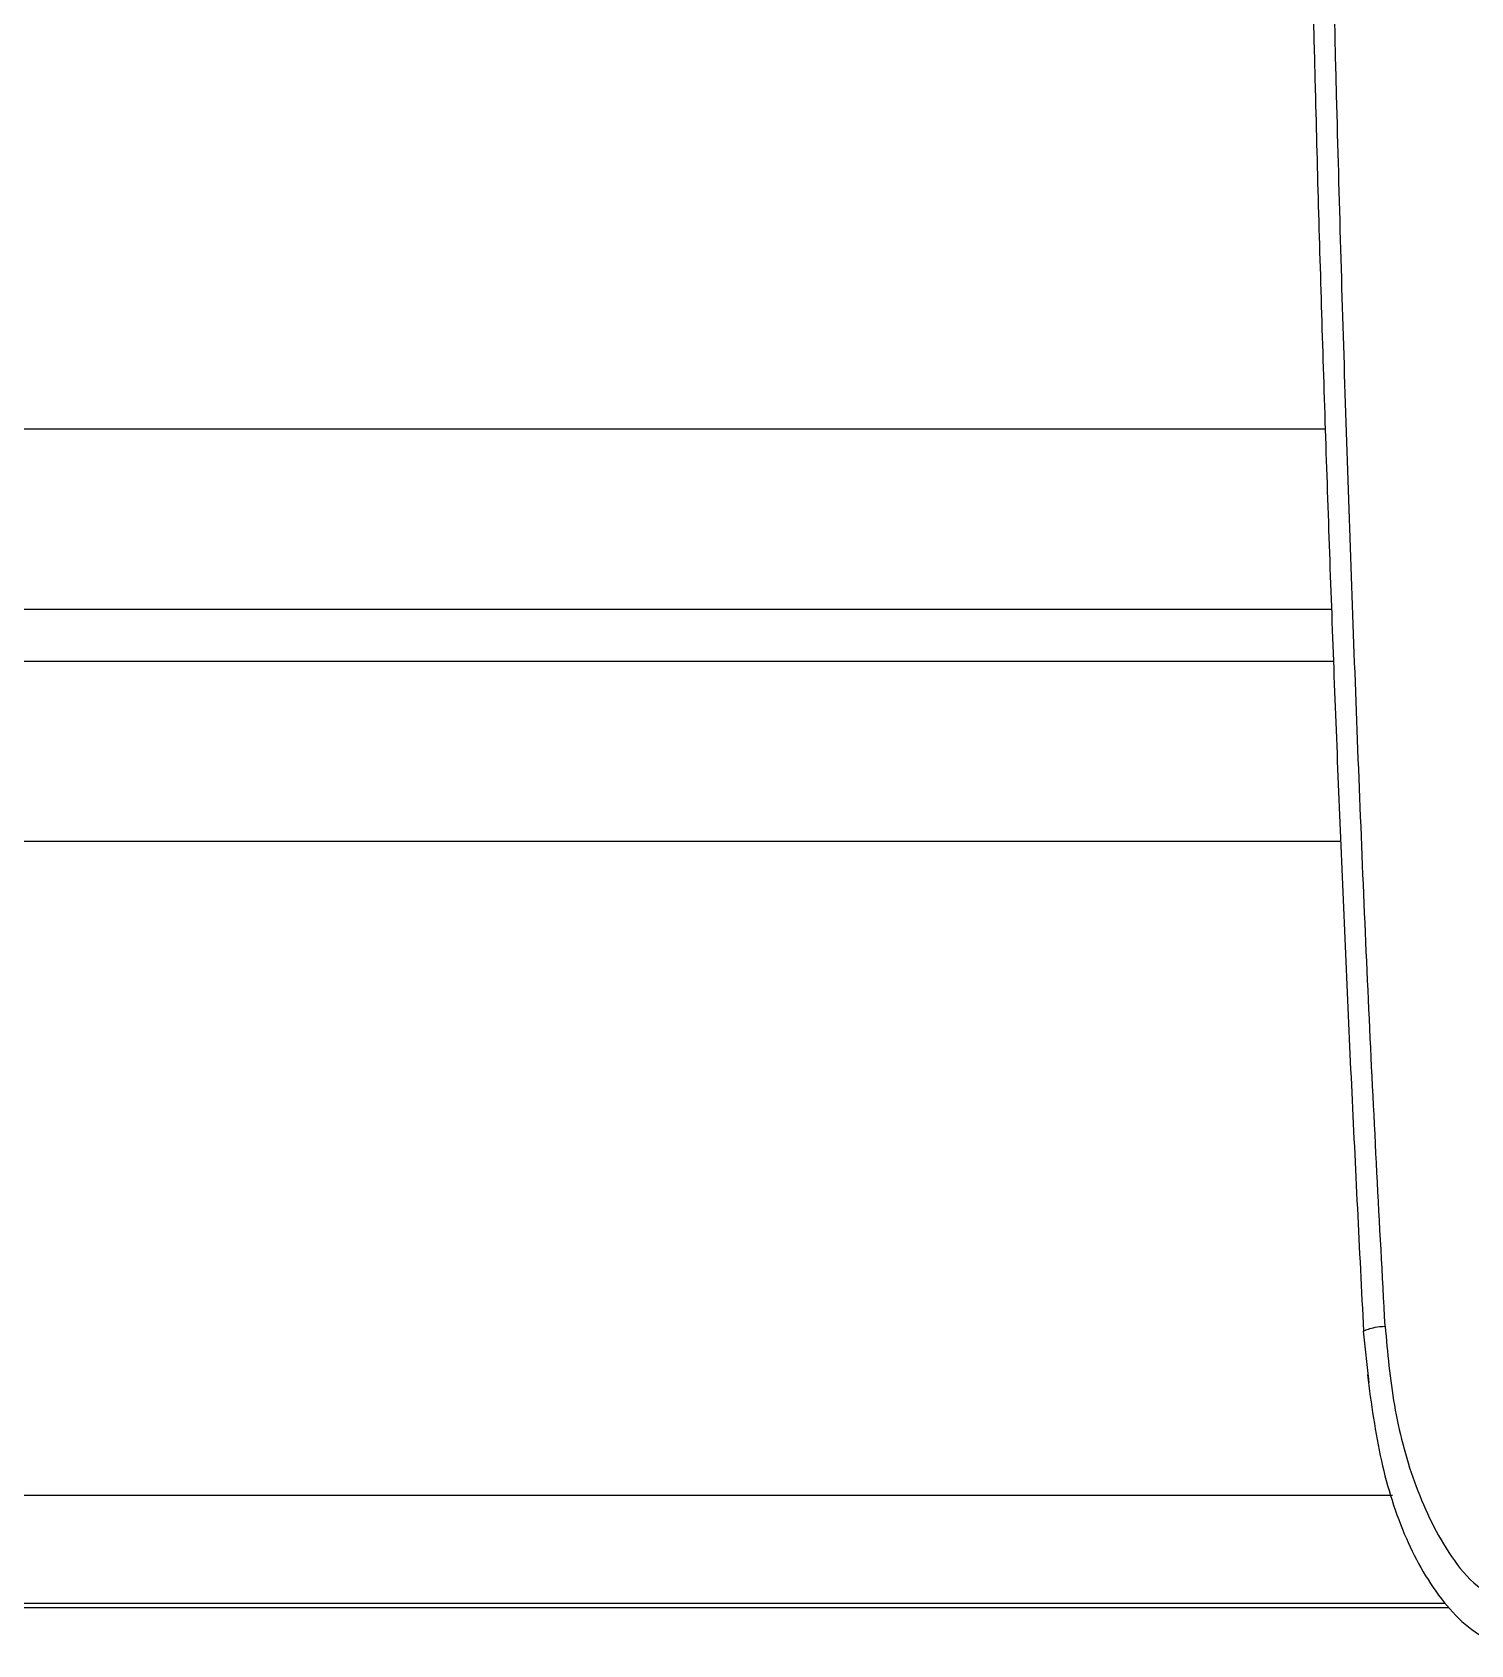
# Model space of a CAD drawing. Extents: x 14808 to 20058, y -13198 to -11680.
# Drawn here: x 19481.5 to 19501.42, y -12323.27 to -12300.94 of the extents above; entities that cross this region are included whole.
import ezdxf

# ---------------------------------------------------------------- set-up
doc = ezdxf.new("R2010")
doc.units = 0
doc.header["$LTSCALE"] = 7
doc.header["$MEASUREMENT"] = 0
doc.layers.add('Layer 5', color=7, linetype='CONTINUOUS')

# ---------------------------------------------------------------- blocks, each defined once
blk = doc.blocks.new('block 53')
at = {"layer": 'Layer 5', "color": 9, "lineweight": 25, "true_color": 0xc4c4c4}
blk.add_open_spline([(165.576, 70.935), (165.684, 70.137), (165.79, 69.337), (165.965, 68.555), (166.129, 67.817), (166.354, 67.094), (166.655, 66.405), (166.931, 65.772), (167.273, 65.168), (167.705, 64.633), (167.906, 64.384), (168.127, 64.15), (168.376, 63.953), (168.611, 63.767), (168.871, 63.613), (169.131, 63.459)], degree=3, knots=[0, 0, 0, 0, 1, 1, 1, 2, 2, 2, 3, 3, 3, 4, 4, 4, 5, 5, 5, 5], dxfattribs=at)
blk = doc.blocks.new('block 969')
at = {"layer": 'Layer 5', "color": 9, "lineweight": 25, "true_color": 0xc4c4c4}
blk.add_open_spline([(166.067, 72.283), (166.133, 71.549), (166.2, 70.815), (166.324, 70.093), (166.449, 69.371), (166.633, 68.66), (166.879, 67.974), (167.125, 67.29), (167.434, 66.63), (167.831, 66.018), (168.03, 65.711), (168.252, 65.417), (168.52, 65.176), (168.788, 64.935), (169.104, 64.748), (169.419, 64.56)], degree=3, knots=[0, 0, 0, 0, 1, 1, 1, 2, 2, 2, 3, 3, 3, 4, 4, 4, 5, 5, 5, 5], dxfattribs=at)
blk = doc.blocks.new('block 970')
at = {"layer": 'Layer 5', "color": 9, "lineweight": 25, "true_color": 0xc4c4c4}
blk.add_open_spline([(166.067, 72.283), (165.915, 75.119), (165.764, 77.955), (165.631, 80.793), (165.498, 83.633), (165.383, 86.475), (165.274, 89.318), (165.166, 92.16), (165.064, 95.002), (164.973, 97.844), (164.88, 100.686), (164.799, 103.529), (164.725, 106.372), (164.578, 112.059), (164.463, 117.746), (164.395, 123.433), (164.328, 129.12), (164.306, 134.809), (164.285, 140.497)], degree=3, knots=[0, 0, 0, 0, 1, 1, 1, 2, 2, 2, 3, 3, 3, 4, 4, 4, 5, 5, 5, 6, 6, 6, 6], dxfattribs=at)
blk = doc.blocks.new('block 979')
at = {"layer": 'Layer 5', "color": 9, "lineweight": 25, "true_color": 0xc4c4c4}
blk.add_lwpolyline([(165.622, 70.723), (165.47, 72.144)], dxfattribs=at)
blk = doc.blocks.new('block 980')
at = {"layer": 'Layer 5', "color": 9, "lineweight": 25, "true_color": 0xc4c4c4}
blk.add_open_spline([(165.47, 72.144), (165.476, 72.148), (165.482, 72.153), (165.502, 72.162), (165.523, 72.172), (165.559, 72.188), (165.606, 72.204), (165.655, 72.221), (165.715, 72.238), (165.791, 72.251), (165.872, 72.265), (165.969, 72.274), (166.067, 72.283)], degree=3, knots=[0, 0, 0, 0, 1, 1, 1, 2, 2, 2, 3, 3, 3, 4, 4, 4, 4], dxfattribs=at)
blk = doc.blocks.new('block 982')
at = {"layer": 'Layer 5', "color": 9, "lineweight": 25, "true_color": 0xc4c4c4}
blk.add_open_spline([(163.692, 140.495), (163.77, 129.096), (163.848, 117.697), (164.137, 106.303), (164.195, 104.023), (164.261, 101.745), (164.333, 99.466), (164.404, 97.188), (164.481, 94.909), (164.564, 92.631), (164.647, 90.352), (164.736, 88.075), (164.831, 85.797), (164.925, 83.519), (165.026, 81.24), (165.133, 78.964), (165.241, 76.689), (165.355, 74.416), (165.47, 72.144)], degree=3, knots=[0, 0, 0, 0, 1, 1, 1, 2, 2, 2, 3, 3, 3, 4, 4, 4, 5, 5, 5, 6, 6, 6, 6], dxfattribs=at)
blk = doc.blocks.new('block 1248')
at = {"layer": 'Layer 5', "color": 9, "lineweight": 25, "true_color": 0xc4c4c4}
blk.add_lwpolyline([(114.153, 64.495), (167.842, 64.495)], dxfattribs=at)
blk = doc.blocks.new('block 1384')
at = {"layer": 'Layer 5', "color": 9, "lineweight": 25, "true_color": 0xc4c4c4}
blk.add_lwpolyline([(-102.106, 97.132), (164.412, 97.132)], dxfattribs=at)
blk = doc.blocks.new('block 1387')
at = {"layer": 'Layer 5', "color": 9, "lineweight": 25, "true_color": 0xc4c4c4}
blk.add_lwpolyline([(164.583, 92.132), (-102.106, 92.132)], dxfattribs=at)
blk = doc.blocks.new('block 1392')
at = {"layer": 'Layer 5', "color": 9, "lineweight": 25, "true_color": 0xc4c4c4}
blk.add_lwpolyline([(115.203, 90.703), (164.639, 90.703)], dxfattribs=at)
blk = doc.blocks.new('block 1397')
at = {"layer": 'Layer 5', "color": 9, "lineweight": 25, "true_color": 0xc4c4c4}
blk.add_lwpolyline([(164.835, 85.704), (115.203, 85.704)], dxfattribs=at)
blk = doc.blocks.new('block 1403')
at = {"layer": 'Layer 5', "color": 9, "lineweight": 25, "true_color": 0xc4c4c4}
blk.add_lwpolyline([(167.738, 64.6), (114.153, 64.6)], dxfattribs=at)
blk = doc.blocks.new('block 1406')
at = {"layer": 'Layer 5', "color": 9, "lineweight": 25, "true_color": 0xc4c4c4}
blk.add_lwpolyline([(114.153, 67.6), (166.271, 67.6)], dxfattribs=at)

msp = doc.modelspace()

# ---------------------------------------------------------------- block references
at = {"layer": 'Layer 5', "xscale": 0.5, "yscale": 0.5, "zscale": 0.5}
for name in ['block 982', 'block 970', 'block 1384', 'block 1387', 'block 1392', 'block 1397', 'block 980', 'block 979', 'block 969', 'block 53', 'block 1406', 'block 1403', 'block 1248']:
    msp.add_blockref(name, (19417.2, -12354.997), dxfattribs=at)

doc.saveas('drawing.dxf')
